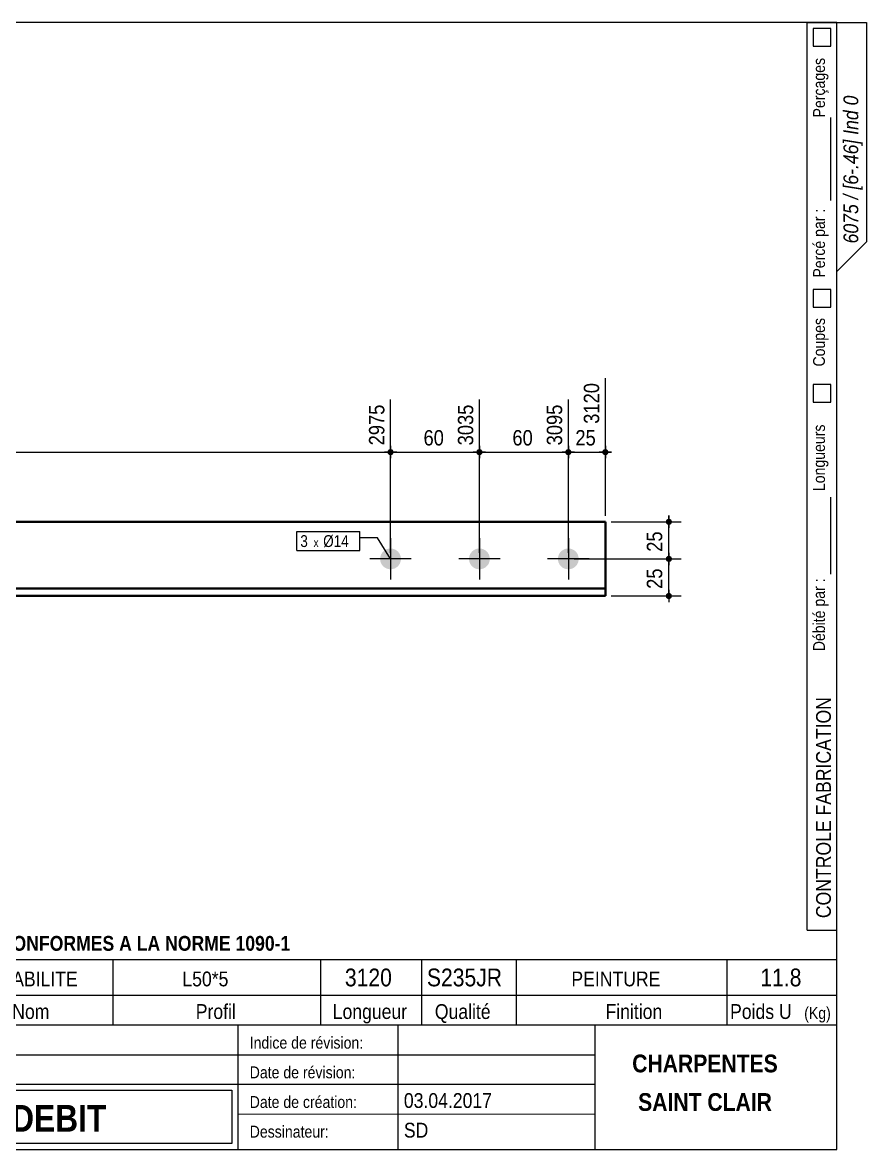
# Model space of a CAD drawing. Header units: millimetres. Extents: x 2 to 287, y 5 to 195.
# Drawn here: x 144.7 to 287, y 5 to 195 of the extents above; entities that cross this region are included whole.
import ezdxf

# ---------------------------------------------------------------- set-up
doc = ezdxf.new("R2010")
doc.units = ezdxf.units.MM
for name, color, linetype, lineweight in [('Autre type objet', 1, 'Continuous', 0), ('Boulon', 7, 'Continuous', 0), ('Cotation', 7, 'Continuous', 0), ('Désignation boulon', 3, 'Continuous', 0), ('Feuille dessin', 5, 'Continuous', 0), ('Piece', 2, 'Continuous', 0)]:
    doc.layers.add(name, color=color, linetype=linetype, lineweight=lineweight)
doc.styles.add('ARIAL', font='ARIAL.TTF')
doc.styles.add('ARIAL_BOLD', font='ARIALBD.TTF')
doc.styles.add('ARIAL_ITALIC', font='ARIALI.TTF')
doc.styles.add('COMIC_SANS_MS', font='COMIC.TTF')

# ---------------------------------------------------------------- blocks, each defined once
blk = doc.blocks.new('*A2')
at = {"layer": 'Boulon'}
for points in [[(206.79, 106.32), (206.83, 106.32), (206.88, 106.32), (206.92, 106.31), (206.96, 106.31), (207.01, 106.3), (207.05, 106.29), (207.09, 106.29), (207.13, 106.28), (207.17, 106.27), (207.22, 106.26), (207.26, 106.24), (207.3, 106.23), (207.34, 106.22), (207.38, 106.2), (207.42, 106.19), (207.46, 106.17), (207.5, 106.15), (207.54, 106.13), (207.57, 106.11), (207.61, 106.09), (207.65, 106.07), (207.68, 106.05), (207.72, 106.03), (207.76, 106), (207.79, 105.98), (207.83, 105.95), (207.86, 105.92), (207.89, 105.9), (207.92, 105.87), (207.96, 105.84), (207.99, 105.81), (208.02, 105.78), (208.05, 105.75), (208.07, 105.71), (208.1, 105.68), (208.13, 105.65), (208.15, 105.61), (208.18, 105.58), (208.2, 105.54), (208.23, 105.51), (208.25, 105.47), (208.27, 105.43), (208.29, 105.39), (208.31, 105.36), (208.33, 105.32), (208.35, 105.28), (208.37, 105.24), (208.38, 105.2), (208.4, 105.16), (208.41, 105.12), (208.42, 105.08), (208.44, 105.04), (208.45, 105), (208.46, 104.95), (208.46, 104.91), (208.47, 104.87), (208.48, 104.83), (208.49, 104.78), (208.49, 104.74), (208.49, 104.7), (208.5, 104.66), (208.5, 104.61), (208.5, 104.57), (208.5, 104.53), (208.5, 104.48), (208.49, 104.44), (208.49, 104.4), (208.49, 104.36), (208.48, 104.31), (208.47, 104.27), (208.46, 104.23), (208.46, 104.19), (208.45, 104.14), (208.44, 104.1), (208.42, 104.06), (208.41, 104.02), (208.4, 103.98), (208.38, 103.94), (208.37, 103.9), (208.35, 103.86), (208.33, 103.82), (208.31, 103.78), (208.29, 103.75), (208.27, 103.71), (208.25, 103.67), (208.23, 103.63), (208.2, 103.6), (208.18, 103.56), (208.15, 103.53), (208.13, 103.49), (208.1, 103.46), (208.07, 103.43), (208.05, 103.39), (208.02, 103.36), (207.99, 103.33), (207.96, 103.3), (207.92, 103.27), (207.89, 103.24), (207.86, 103.22), (207.83, 103.19), (207.79, 103.16), (207.76, 103.14), (207.72, 103.11), (207.68, 103.09), (207.65, 103.07), (207.61, 103.05), (207.57, 103.03), (207.54, 103.01), (207.5, 102.99), (207.46, 102.97), (207.42, 102.95), (207.38, 102.94), (207.34, 102.92), (207.3, 102.91), (207.26, 102.9), (207.22, 102.88), (207.17, 102.87), (207.13, 102.86), (207.09, 102.85), (207.05, 102.85), (207.01, 102.84), (206.96, 102.83), (206.92, 102.83), (206.88, 102.82), (206.83, 102.82), (206.79, 102.82), (206.75, 102.82), (206.71, 102.82), (206.66, 102.82), (206.62, 102.82), (206.58, 102.83), (206.53, 102.83), (206.49, 102.84), (206.45, 102.85), (206.41, 102.85), (206.37, 102.86), (206.32, 102.87), (206.28, 102.88), (206.24, 102.9), (206.2, 102.91), (206.16, 102.92), (206.12, 102.94), (206.08, 102.95), (206.04, 102.97), (206, 102.99), (205.96, 103.01), (205.92, 103.03), (205.89, 103.05), (205.85, 103.07), (205.81, 103.09), (205.78, 103.11), (205.74, 103.14), (205.71, 103.16), (205.67, 103.19), (205.64, 103.22), (205.61, 103.24), (205.57, 103.27), (205.54, 103.3), (205.51, 103.33), (205.48, 103.36), (205.45, 103.39), (205.42, 103.43), (205.4, 103.46), (205.37, 103.49), (205.34, 103.53), (205.32, 103.56), (205.29, 103.6), (205.27, 103.63), (205.25, 103.67), (205.23, 103.71), (205.21, 103.75), (205.19, 103.78), (205.17, 103.82), (205.15, 103.86), (205.13, 103.9), (205.12, 103.94), (205.1, 103.98), (205.09, 104.02), (205.07, 104.06), (205.06, 104.1), (205.05, 104.14), (205.04, 104.19), (205.03, 104.23), (205.02, 104.27), (205.02, 104.31), (205.01, 104.36), (205.01, 104.4), (205, 104.44), (205, 104.48), (205, 104.53), (205, 104.57), (205, 104.61), (205, 104.66), (205, 104.7), (205.01, 104.74), (205.01, 104.78), (205.02, 104.83), (205.02, 104.87), (205.03, 104.91), (205.04, 104.95), (205.05, 105), (205.06, 105.04), (205.07, 105.08), (205.09, 105.12), (205.1, 105.16), (205.12, 105.2), (205.13, 105.24), (205.15, 105.28), (205.17, 105.32), (205.19, 105.36), (205.21, 105.39), (205.23, 105.43), (205.25, 105.47), (205.27, 105.51), (205.29, 105.54), (205.32, 105.58), (205.34, 105.61), (205.37, 105.65), (205.4, 105.68), (205.42, 105.71), (205.45, 105.75), (205.48, 105.78), (205.51, 105.81), (205.54, 105.84), (205.57, 105.87), (205.61, 105.9), (205.64, 105.92), (205.67, 105.95), (205.71, 105.98), (205.74, 106), (205.78, 106.03), (205.81, 106.05), (205.85, 106.07), (205.89, 106.09), (205.92, 106.11), (205.96, 106.13), (206, 106.15), (206.04, 106.17), (206.08, 106.19), (206.12, 106.2), (206.16, 106.22), (206.2, 106.23), (206.24, 106.24), (206.28, 106.26), (206.32, 106.27), (206.37, 106.28), (206.41, 106.29), (206.45, 106.29), (206.49, 106.3), (206.53, 106.31), (206.58, 106.31), (206.62, 106.32), (206.66, 106.32), (206.71, 106.32), (206.75, 106.32)], [(221.78, 106.32), (221.82, 106.32), (221.87, 106.32), (221.91, 106.31), (221.95, 106.31), (221.99, 106.3), (222.04, 106.29), (222.08, 106.29), (222.12, 106.28), (222.16, 106.27), (222.2, 106.26), (222.24, 106.24), (222.29, 106.23), (222.33, 106.22), (222.37, 106.2), (222.41, 106.19), (222.45, 106.17), (222.49, 106.15), (222.52, 106.13), (222.56, 106.11), (222.6, 106.09), (222.64, 106.07), (222.67, 106.05), (222.71, 106.03), (222.74, 106), (222.78, 105.98), (222.81, 105.95), (222.85, 105.92), (222.88, 105.9), (222.91, 105.87), (222.94, 105.84), (222.97, 105.81), (223, 105.78), (223.03, 105.75), (223.06, 105.71), (223.09, 105.68), (223.12, 105.65), (223.14, 105.61), (223.17, 105.58), (223.19, 105.54), (223.22, 105.51), (223.24, 105.47), (223.26, 105.43), (223.28, 105.39), (223.3, 105.36), (223.32, 105.32), (223.34, 105.28), (223.35, 105.24), (223.37, 105.2), (223.38, 105.16), (223.4, 105.12), (223.41, 105.08), (223.42, 105.04), (223.43, 105), (223.44, 104.95), (223.45, 104.91), (223.46, 104.87), (223.47, 104.83), (223.47, 104.78), (223.48, 104.74), (223.48, 104.7), (223.48, 104.66), (223.49, 104.61), (223.49, 104.57), (223.49, 104.53), (223.48, 104.48), (223.48, 104.44), (223.48, 104.4), (223.47, 104.36), (223.47, 104.31), (223.46, 104.27), (223.45, 104.23), (223.44, 104.19), (223.43, 104.14), (223.42, 104.1), (223.41, 104.06), (223.4, 104.02), (223.38, 103.98), (223.37, 103.94), (223.35, 103.9), (223.34, 103.86), (223.32, 103.82), (223.3, 103.78), (223.28, 103.75), (223.26, 103.71), (223.24, 103.67), (223.22, 103.63), (223.19, 103.6), (223.17, 103.56), (223.14, 103.53), (223.12, 103.49), (223.09, 103.46), (223.06, 103.43), (223.03, 103.39), (223, 103.36), (222.97, 103.33), (222.94, 103.3), (222.91, 103.27), (222.88, 103.24), (222.85, 103.22), (222.81, 103.19), (222.78, 103.16), (222.74, 103.14), (222.71, 103.11), (222.67, 103.09), (222.64, 103.07), (222.6, 103.05), (222.56, 103.03), (222.52, 103.01), (222.49, 102.99), (222.45, 102.97), (222.41, 102.95), (222.37, 102.94), (222.33, 102.92), (222.29, 102.91), (222.24, 102.9), (222.2, 102.88), (222.16, 102.87), (222.12, 102.86), (222.08, 102.85), (222.04, 102.85), (221.99, 102.84), (221.95, 102.83), (221.91, 102.83), (221.87, 102.82), (221.82, 102.82), (221.78, 102.82), (221.74, 102.82), (221.69, 102.82), (221.65, 102.82), (221.61, 102.82), (221.57, 102.83), (221.52, 102.83), (221.48, 102.84), (221.44, 102.85), (221.4, 102.85), (221.35, 102.86), (221.31, 102.87), (221.27, 102.88), (221.23, 102.9), (221.19, 102.91), (221.15, 102.92), (221.11, 102.94), (221.07, 102.95), (221.03, 102.97), (220.99, 102.99), (220.95, 103.01), (220.91, 103.03), (220.87, 103.05), (220.84, 103.07), (220.8, 103.09), (220.76, 103.11), (220.73, 103.14), (220.69, 103.16), (220.66, 103.19), (220.63, 103.22), (220.59, 103.24), (220.56, 103.27), (220.53, 103.3), (220.5, 103.33), (220.47, 103.36), (220.44, 103.39), (220.41, 103.43), (220.38, 103.46), (220.36, 103.49), (220.33, 103.53), (220.31, 103.56), (220.28, 103.6), (220.26, 103.63), (220.24, 103.67), (220.21, 103.71), (220.19, 103.75), (220.17, 103.78), (220.15, 103.82), (220.14, 103.86), (220.12, 103.9), (220.1, 103.94), (220.09, 103.98), (220.08, 104.02), (220.06, 104.06), (220.05, 104.1), (220.04, 104.14), (220.03, 104.19), (220.02, 104.23), (220.01, 104.27), (220.01, 104.31), (220, 104.36), (220, 104.4), (219.99, 104.44), (219.99, 104.48), (219.99, 104.53), (219.99, 104.57), (219.99, 104.61), (219.99, 104.66), (219.99, 104.7), (220, 104.74), (220, 104.78), (220.01, 104.83), (220.01, 104.87), (220.02, 104.91), (220.03, 104.95), (220.04, 105), (220.05, 105.04), (220.06, 105.08), (220.08, 105.12), (220.09, 105.16), (220.1, 105.2), (220.12, 105.24), (220.14, 105.28), (220.15, 105.32), (220.17, 105.36), (220.19, 105.39), (220.21, 105.43), (220.24, 105.47), (220.26, 105.51), (220.28, 105.54), (220.31, 105.58), (220.33, 105.61), (220.36, 105.65), (220.38, 105.68), (220.41, 105.71), (220.44, 105.75), (220.47, 105.78), (220.5, 105.81), (220.53, 105.84), (220.56, 105.87), (220.59, 105.9), (220.63, 105.92), (220.66, 105.95), (220.69, 105.98), (220.73, 106), (220.76, 106.03), (220.8, 106.05), (220.84, 106.07), (220.87, 106.09), (220.91, 106.11), (220.95, 106.13), (220.99, 106.15), (221.03, 106.17), (221.07, 106.19), (221.11, 106.2), (221.15, 106.22), (221.19, 106.23), (221.23, 106.24), (221.27, 106.26), (221.31, 106.27), (221.35, 106.28), (221.4, 106.29), (221.44, 106.29), (221.48, 106.3), (221.52, 106.31), (221.57, 106.31), (221.61, 106.32), (221.65, 106.32), (221.69, 106.32), (221.74, 106.32)], [(236.77, 106.32), (236.81, 106.32), (236.85, 106.32), (236.9, 106.31), (236.94, 106.31), (236.98, 106.3), (237.02, 106.29), (237.07, 106.29), (237.11, 106.28), (237.15, 106.27), (237.19, 106.26), (237.23, 106.24), (237.27, 106.23), (237.31, 106.22), (237.36, 106.2), (237.4, 106.19), (237.43, 106.17), (237.47, 106.15), (237.51, 106.13), (237.55, 106.11), (237.59, 106.09), (237.63, 106.07), (237.66, 106.05), (237.7, 106.03), (237.73, 106), (237.77, 105.98), (237.8, 105.95), (237.84, 105.92), (237.87, 105.9), (237.9, 105.87), (237.93, 105.84), (237.96, 105.81), (237.99, 105.78), (238.02, 105.75), (238.05, 105.71), (238.08, 105.68), (238.11, 105.65), (238.13, 105.61), (238.16, 105.58), (238.18, 105.54), (238.2, 105.51), (238.23, 105.47), (238.25, 105.43), (238.27, 105.39), (238.29, 105.36), (238.31, 105.32), (238.33, 105.28), (238.34, 105.24), (238.36, 105.2), (238.37, 105.16), (238.39, 105.12), (238.4, 105.08), (238.41, 105.04), (238.42, 105), (238.43, 104.95), (238.44, 104.91), (238.45, 104.87), (238.46, 104.83), (238.46, 104.78), (238.47, 104.74), (238.47, 104.7), (238.47, 104.66), (238.47, 104.61), (238.48, 104.57), (238.47, 104.53), (238.47, 104.48), (238.47, 104.44), (238.47, 104.4), (238.46, 104.36), (238.46, 104.31), (238.45, 104.27), (238.44, 104.23), (238.43, 104.19), (238.42, 104.14), (238.41, 104.1), (238.4, 104.06), (238.39, 104.02), (238.37, 103.98), (238.36, 103.94), (238.34, 103.9), (238.33, 103.86), (238.31, 103.82), (238.29, 103.78), (238.27, 103.75), (238.25, 103.71), (238.23, 103.67), (238.2, 103.63), (238.18, 103.6), (238.16, 103.56), (238.13, 103.53), (238.11, 103.49), (238.08, 103.46), (238.05, 103.43), (238.02, 103.39), (237.99, 103.36), (237.96, 103.33), (237.93, 103.3), (237.9, 103.27), (237.87, 103.24), (237.84, 103.22), (237.8, 103.19), (237.77, 103.16), (237.73, 103.14), (237.7, 103.11), (237.66, 103.09), (237.63, 103.07), (237.59, 103.05), (237.55, 103.03), (237.51, 103.01), (237.47, 102.99), (237.43, 102.97), (237.4, 102.95), (237.36, 102.94), (237.31, 102.92), (237.27, 102.91), (237.23, 102.9), (237.19, 102.88), (237.15, 102.87), (237.11, 102.86), (237.07, 102.85), (237.02, 102.85), (236.98, 102.84), (236.94, 102.83), (236.9, 102.83), (236.85, 102.82), (236.81, 102.82), (236.77, 102.82), (236.73, 102.82), (236.68, 102.82), (236.64, 102.82), (236.6, 102.82), (236.55, 102.83), (236.51, 102.83), (236.47, 102.84), (236.43, 102.85), (236.38, 102.85), (236.34, 102.86), (236.3, 102.87), (236.26, 102.88), (236.22, 102.9), (236.18, 102.91), (236.14, 102.92), (236.1, 102.94), (236.06, 102.95), (236.02, 102.97), (235.98, 102.99), (235.94, 103.01), (235.9, 103.03), (235.86, 103.05), (235.83, 103.07), (235.79, 103.09), (235.75, 103.11), (235.72, 103.14), (235.68, 103.16), (235.65, 103.19), (235.62, 103.22), (235.58, 103.24), (235.55, 103.27), (235.52, 103.3), (235.49, 103.33), (235.46, 103.36), (235.43, 103.39), (235.4, 103.43), (235.37, 103.46), (235.35, 103.49), (235.32, 103.53), (235.29, 103.56), (235.27, 103.6), (235.25, 103.63), (235.22, 103.67), (235.2, 103.71), (235.18, 103.75), (235.16, 103.78), (235.14, 103.82), (235.13, 103.86), (235.11, 103.9), (235.09, 103.94), (235.08, 103.98), (235.06, 104.02), (235.05, 104.06), (235.04, 104.1), (235.03, 104.14), (235.02, 104.19), (235.01, 104.23), (235, 104.27), (234.99, 104.31), (234.99, 104.36), (234.98, 104.4), (234.98, 104.44), (234.98, 104.48), (234.98, 104.53), (234.98, 104.57), (234.98, 104.61), (234.98, 104.66), (234.98, 104.7), (234.98, 104.74), (234.99, 104.78), (234.99, 104.83), (235, 104.87), (235.01, 104.91), (235.02, 104.95), (235.03, 105), (235.04, 105.04), (235.05, 105.08), (235.06, 105.12), (235.08, 105.16), (235.09, 105.2), (235.11, 105.24), (235.13, 105.28), (235.14, 105.32), (235.16, 105.36), (235.18, 105.39), (235.2, 105.43), (235.22, 105.47), (235.25, 105.51), (235.27, 105.54), (235.29, 105.58), (235.32, 105.61), (235.35, 105.65), (235.37, 105.68), (235.4, 105.71), (235.43, 105.75), (235.46, 105.78), (235.49, 105.81), (235.52, 105.84), (235.55, 105.87), (235.58, 105.9), (235.62, 105.92), (235.65, 105.95), (235.68, 105.98), (235.72, 106), (235.75, 106.03), (235.79, 106.05), (235.83, 106.07), (235.86, 106.09), (235.9, 106.11), (235.94, 106.13), (235.98, 106.15), (236.02, 106.17), (236.06, 106.19), (236.1, 106.2), (236.14, 106.22), (236.18, 106.23), (236.22, 106.24), (236.26, 106.26), (236.3, 106.27), (236.34, 106.28), (236.38, 106.29), (236.43, 106.29), (236.47, 106.3), (236.51, 106.31), (236.55, 106.31), (236.6, 106.32), (236.64, 106.32), (236.68, 106.32), (236.73, 106.32)]]:
    blk.add_hatch(color=256, dxfattribs=at).paths.add_polyline_path(points, flags=17)
at = {"layer": 'Boulon', "linetype": 'Continuous', "lineweight": 0}
for p, q in [((206.75, 108.07), (206.75, 101.07)), ((221.74, 108.07), (221.74, 101.07)), ((236.73, 108.07), (236.73, 101.07)), ((210.25, 104.57), (203.25, 104.57)), ((225.24, 104.57), (218.24, 104.57)), ((240.23, 104.57), (233.23, 104.57))]:
    blk.add_line(p, q, dxfattribs=at)
blk = doc.blocks.new('*A3')
at = {"layer": 'Piece', "color": 2, "linetype": 'Continuous', "lineweight": 40}
for p, q in [((134.375312, 110.82), (242.970623, 110.82)), ((242.970623, 110.82), (242.970623, 98.32)), ((242.970623, 99.57), (134.375312, 99.57)), ((242.970623, 98.32), (134.375312, 98.32))]:
    blk.add_line(p, q, dxfattribs=at)
blk = doc.blocks.new('*A4')
at = {"layer": 'Feuille dessin', "linetype": 'Continuous', "lineweight": 0}
for p, q in [((282, 195), (5, 195)), ((282, 5), (282, 195)), ((5, 5), (282, 5))]:
    blk.add_line(p, q, dxfattribs=at)
blk = doc.blocks.new('*A5')
at = {"layer": 'Autre type objet', "linetype": 'Continuous', "lineweight": 0}
for p, q in [((277, 42), (277, 195)), ((277, 195), (287, 195)), ((278, 194), (278, 191)), ((281, 194), (278, 194)), ((281, 191), (281, 194)), ((282, 42), (282, 195)), ((287, 195), (287, 158)), ((278, 191), (281, 191)), ((281, 165), (281, 179)), ((287, 158), (282, 153)), ((278, 150), (278, 147)), ((281, 150), (278, 150)), ((281, 147), (281, 150)), ((278, 147), (281, 147)), ((278, 134), (278, 131)), ((281, 134), (278, 134)), ((281, 131), (281, 134)), ((278, 131), (281, 131)), ((281, 102), (281, 115)), ((277, 42), (282, 42))]:
    blk.add_line(p, q, dxfattribs=at)
at = {"layer": 'Autre type objet', "width": 0.85}
for s, height, style, p in [('Perçages', 2, 'ARIAL', (280, 179)), ('6075 / [6-.46] Ind 0', 2.5, 'ARIAL_ITALIC', (285.619109, 157.760245)), ('Percé par :', 2, 'ARIAL', (280, 152)), ('Coupes', 2, 'ARIAL', (280, 137)), ('Longueurs', 2, 'ARIAL', (280, 116)), ('Débité par :', 2, 'ARIAL', (280, 89)), ('CONTROLE FABRICATION', 2.5, 'ARIAL', (281, 44))]:
    blk.add_text(s, height=height, rotation=90, dxfattribs=dict(at, style=style)).set_placement(p)
blk = doc.blocks.new('*A7')
at = {"layer": 'Autre type objet', "linetype": 'Continuous', "lineweight": 0}
for p, q in [((92, 37), (282, 37)), ((160, 31), (160, 37)), ((195, 31), (195, 37)), ((212, 31), (212, 37)), ((228, 31), (228, 37)), ((263.5, 31), (263.5, 37)), ((282, 31), (282, 37)), ((92, 31), (282, 31)), ((160, 26), (160, 31)), ((195, 26), (195, 31)), ((212, 26), (212, 31)), ((228, 26), (228, 31)), ((263.5, 26), (263.5, 31)), ((282, 5), (282, 31)), ((92, 26), (282, 26)), ((181, 26), (181, 5)), ((208, 26), (208, 5)), ((241.262466, 5), (241.262466, 26)), ((92, 21), (241.327069, 20.935451)), ((92, 16), (181, 16)), ((181, 16), (241.297815, 16.021151)), ((93, 15), (180, 15)), ((180, 15), (180, 6)), ((181, 11), (241.217807, 10.969512)), ((180, 6), (93, 6)), ((92, 5), (282, 5))]:
    blk.add_line(p, q, dxfattribs=at)
at = {"layer": 'Autre type objet', "width": 0.85}
for s, height, style, p in [('TOLERANCES ESSENTIELLES CONFORMES A LA NORME 1090-1', 2.5, 'ARIAL_BOLD', (96.5, 38.5)), ('STABILITE', 2.5, 'ARIAL', (139.159546, 32.5)), ('L50*5', 2.5, 'ARIAL', (171.650024, 32.5)), ('3120', 3, 'ARIAL', (199.053223, 32.5)), ('S235JR', 3, 'ARIAL', (212.880127, 32.5)), ('PEINTURE', 2.5, 'ARIAL', (237.24646, 32.5)), ('11.8', 3, 'ARIAL', (269.109863, 32.5)), ('Nom', 2.5, 'ARIAL', (142.961426, 27)), ('Profil', 2.5, 'ARIAL', (173.903564, 27)), ('Longueur', 2.5, 'ARIAL', (197, 27)), ('Qualité', 2.5, 'ARIAL', (214.218018, 27)), ('Finition', 2.5, 'ARIAL', (243, 27)), ('Poids U', 2.5, 'ARIAL', (264, 27)), ('(Kg)', 2, 'ARIAL', (276.5, 27)), ('Indice de révision:', 2, 'ARIAL', (183, 22)), ('CHARPENTES', 3, 'ARIAL_BOLD', (247.5, 18)), ('Date de révision:', 2, 'ARIAL', (183, 17)), ('Date de création:', 2, 'ARIAL', (183, 12)), ('03.04.2017', 2.5, 'ARIAL', (209, 12)), ('SAINT CLAIR', 3, 'ARIAL_BOLD', (248.5, 11.5)), ('CROQUIS   DE  DEBIT', 4.5, 'ARIAL_BOLD', (103, 8)), ('SD', 2.5, 'ARIAL', (209, 7)), ('Dessinateur:', 2, 'ARIAL', (183, 7))]:
    blk.add_text(s, height=height, dxfattribs=dict(at, style=style)).set_placement(p)
blk = doc.blocks.new('*A9')
at = {"layer": 'Cotation'}
for points in [[(253.65, 104.05), (253.63, 104.05), (253.6, 104.06), (253.58, 104.06), (253.55, 104.07), (253.53, 104.07), (253.5, 104.08), (253.48, 104.09), (253.46, 104.1), (253.43, 104.11), (253.41, 104.12), (253.39, 104.14), (253.37, 104.15), (253.35, 104.17), (253.33, 104.18), (253.31, 104.2), (253.29, 104.22), (253.28, 104.24), (253.26, 104.26), (253.25, 104.28), (253.23, 104.3), (253.22, 104.32), (253.21, 104.35), (253.2, 104.37), (253.19, 104.39), (253.18, 104.42), (253.18, 104.44), (253.17, 104.47), (253.17, 104.49), (253.16, 104.52), (253.16, 104.54), (253.16, 104.57), (253.16, 104.6), (253.16, 104.62), (253.17, 104.65), (253.17, 104.67), (253.18, 104.7), (253.18, 104.72), (253.19, 104.75), (253.2, 104.77), (253.21, 104.79), (253.22, 104.82), (253.23, 104.84), (253.25, 104.86), (253.26, 104.88), (253.28, 104.9), (253.29, 104.92), (253.31, 104.94), (253.33, 104.96), (253.35, 104.97), (253.37, 104.99), (253.39, 105), (253.41, 105.02), (253.43, 105.03), (253.46, 105.04), (253.48, 105.05), (253.5, 105.06), (253.53, 105.07), (253.55, 105.07), (253.58, 105.08), (253.6, 105.08), (253.63, 105.09), (253.65, 105.09), (253.68, 105.09), (253.71, 105.09), (253.73, 105.09), (253.76, 105.08), (253.78, 105.08), (253.81, 105.07), (253.83, 105.07), (253.86, 105.06), (253.88, 105.05), (253.9, 105.04), (253.93, 105.03), (253.95, 105.02), (253.97, 105), (253.99, 104.99), (254.01, 104.97), (254.03, 104.96), (254.05, 104.94), (254.07, 104.92), (254.08, 104.9), (254.1, 104.88), (254.11, 104.86), (254.13, 104.84), (254.14, 104.82), (254.15, 104.79), (254.16, 104.77), (254.17, 104.75), (254.18, 104.72), (254.18, 104.7), (254.19, 104.67), (254.19, 104.65), (254.2, 104.62), (254.2, 104.6), (254.2, 104.57), (254.2, 104.54), (254.2, 104.52), (254.19, 104.49), (254.19, 104.47), (254.18, 104.44), (254.18, 104.42), (254.17, 104.39), (254.16, 104.37), (254.15, 104.35), (254.14, 104.32), (254.13, 104.3), (254.11, 104.28), (254.1, 104.26), (254.08, 104.24), (254.07, 104.22), (254.05, 104.2), (254.03, 104.18), (254.01, 104.17), (253.99, 104.15), (253.97, 104.14), (253.95, 104.12), (253.93, 104.11), (253.9, 104.1), (253.88, 104.09), (253.86, 104.08), (253.83, 104.07), (253.81, 104.07), (253.78, 104.06), (253.76, 104.06), (253.73, 104.05), (253.71, 104.05), (253.68, 104.05)], [(253.65, 97.8), (253.63, 97.8), (253.6, 97.81), (253.58, 97.81), (253.55, 97.82), (253.53, 97.82), (253.5, 97.83), (253.48, 97.84), (253.46, 97.85), (253.43, 97.86), (253.41, 97.87), (253.39, 97.89), (253.37, 97.9), (253.35, 97.92), (253.33, 97.93), (253.31, 97.95), (253.29, 97.97), (253.28, 97.99), (253.26, 98.01), (253.25, 98.03), (253.23, 98.05), (253.22, 98.07), (253.21, 98.1), (253.2, 98.12), (253.19, 98.14), (253.18, 98.17), (253.18, 98.19), (253.17, 98.22), (253.17, 98.24), (253.16, 98.27), (253.16, 98.29), (253.16, 98.32), (253.16, 98.35), (253.16, 98.37), (253.17, 98.4), (253.17, 98.42), (253.18, 98.45), (253.18, 98.47), (253.19, 98.5), (253.2, 98.52), (253.21, 98.54), (253.22, 98.57), (253.23, 98.59), (253.25, 98.61), (253.26, 98.63), (253.28, 98.65), (253.29, 98.67), (253.31, 98.69), (253.33, 98.71), (253.35, 98.72), (253.37, 98.74), (253.39, 98.75), (253.41, 98.77), (253.43, 98.78), (253.46, 98.79), (253.48, 98.8), (253.5, 98.81), (253.53, 98.82), (253.55, 98.82), (253.58, 98.83), (253.6, 98.83), (253.63, 98.84), (253.65, 98.84), (253.68, 98.84), (253.71, 98.84), (253.73, 98.84), (253.76, 98.83), (253.78, 98.83), (253.81, 98.82), (253.83, 98.82), (253.86, 98.81), (253.88, 98.8), (253.9, 98.79), (253.93, 98.78), (253.95, 98.77), (253.97, 98.75), (253.99, 98.74), (254.01, 98.72), (254.03, 98.71), (254.05, 98.69), (254.07, 98.67), (254.08, 98.65), (254.1, 98.63), (254.11, 98.61), (254.13, 98.59), (254.14, 98.57), (254.15, 98.54), (254.16, 98.52), (254.17, 98.5), (254.18, 98.47), (254.18, 98.45), (254.19, 98.42), (254.19, 98.4), (254.2, 98.37), (254.2, 98.35), (254.2, 98.32), (254.2, 98.29), (254.2, 98.27), (254.19, 98.24), (254.19, 98.22), (254.18, 98.19), (254.18, 98.17), (254.17, 98.14), (254.16, 98.12), (254.15, 98.1), (254.14, 98.07), (254.13, 98.05), (254.11, 98.03), (254.1, 98.01), (254.08, 97.99), (254.07, 97.97), (254.05, 97.95), (254.03, 97.93), (254.01, 97.92), (253.99, 97.9), (253.97, 97.89), (253.95, 97.87), (253.93, 97.86), (253.9, 97.85), (253.88, 97.84), (253.86, 97.83), (253.83, 97.82), (253.81, 97.82), (253.78, 97.81), (253.76, 97.81), (253.73, 97.8), (253.71, 97.8), (253.68, 97.8)]]:
    blk.add_hatch(color=256, dxfattribs=at).paths.add_polyline_path(points, flags=17)
at = {"layer": 'Cotation', "linetype": 'Continuous', "lineweight": 0}
for p, q in [((237.73, 104.57), (255.76, 104.57)), ((252.64, 104.57), (254.72, 104.57)), ((253.68, 105.61), (253.68, 103.53)), ((253.68, 104.57), (253.68, 105.61)), ((253.68, 98.32), (253.68, 104.57)), ((253.68, 99.36), (253.68, 97.28)), ((243.97, 98.32), (255.76, 98.32)), ((252.64, 98.32), (254.72, 98.32)), ((253.68, 98.32), (253.68, 97.28))]:
    blk.add_line(p, q, dxfattribs=at)
at = {"layer": 'Cotation'}
for p in [(253.68, 104.57), (253.68, 98.32)]:
    blk.add_point(p, dxfattribs=at)
at = {"layer": 'Cotation', "style": 'ARIAL', "width": 0.85}
blk.add_text('25', height=2.6, rotation=90.0002, dxfattribs=at).set_placement((252.56, 99.52))
blk = doc.blocks.new('*A10')
at = {"layer": 'Cotation'}
for points in [[(253.65, 110.3), (253.63, 110.3), (253.6, 110.31), (253.58, 110.31), (253.55, 110.32), (253.53, 110.32), (253.5, 110.33), (253.48, 110.34), (253.46, 110.35), (253.43, 110.36), (253.41, 110.37), (253.39, 110.39), (253.37, 110.4), (253.35, 110.42), (253.33, 110.43), (253.31, 110.45), (253.29, 110.47), (253.28, 110.49), (253.26, 110.51), (253.25, 110.53), (253.23, 110.55), (253.22, 110.57), (253.21, 110.6), (253.2, 110.62), (253.19, 110.64), (253.18, 110.67), (253.18, 110.69), (253.17, 110.72), (253.17, 110.74), (253.16, 110.77), (253.16, 110.79), (253.16, 110.82), (253.16, 110.85), (253.16, 110.87), (253.17, 110.9), (253.17, 110.92), (253.18, 110.95), (253.18, 110.97), (253.19, 111), (253.2, 111.02), (253.21, 111.04), (253.22, 111.07), (253.23, 111.09), (253.25, 111.11), (253.26, 111.13), (253.28, 111.15), (253.29, 111.17), (253.31, 111.19), (253.33, 111.21), (253.35, 111.22), (253.37, 111.24), (253.39, 111.25), (253.41, 111.27), (253.43, 111.28), (253.46, 111.29), (253.48, 111.3), (253.5, 111.31), (253.53, 111.32), (253.55, 111.32), (253.58, 111.33), (253.6, 111.33), (253.63, 111.34), (253.65, 111.34), (253.68, 111.34), (253.71, 111.34), (253.73, 111.34), (253.76, 111.33), (253.78, 111.33), (253.81, 111.32), (253.83, 111.32), (253.86, 111.31), (253.88, 111.3), (253.9, 111.29), (253.93, 111.28), (253.95, 111.27), (253.97, 111.25), (253.99, 111.24), (254.01, 111.22), (254.03, 111.21), (254.05, 111.19), (254.07, 111.17), (254.08, 111.15), (254.1, 111.13), (254.11, 111.11), (254.13, 111.09), (254.14, 111.07), (254.15, 111.04), (254.16, 111.02), (254.17, 111), (254.18, 110.97), (254.18, 110.95), (254.19, 110.92), (254.19, 110.9), (254.2, 110.87), (254.2, 110.85), (254.2, 110.82), (254.2, 110.79), (254.2, 110.77), (254.19, 110.74), (254.19, 110.72), (254.18, 110.69), (254.18, 110.67), (254.17, 110.64), (254.16, 110.62), (254.15, 110.6), (254.14, 110.57), (254.13, 110.55), (254.11, 110.53), (254.1, 110.51), (254.08, 110.49), (254.07, 110.47), (254.05, 110.45), (254.03, 110.43), (254.01, 110.42), (253.99, 110.4), (253.97, 110.39), (253.95, 110.37), (253.93, 110.36), (253.9, 110.35), (253.88, 110.34), (253.86, 110.33), (253.83, 110.32), (253.81, 110.32), (253.78, 110.31), (253.76, 110.31), (253.73, 110.3), (253.71, 110.3), (253.68, 110.3)], [(253.65, 104.05), (253.63, 104.05), (253.6, 104.06), (253.58, 104.06), (253.55, 104.07), (253.53, 104.07), (253.5, 104.08), (253.48, 104.09), (253.46, 104.1), (253.43, 104.11), (253.41, 104.12), (253.39, 104.14), (253.37, 104.15), (253.35, 104.17), (253.33, 104.18), (253.31, 104.2), (253.29, 104.22), (253.28, 104.24), (253.26, 104.26), (253.25, 104.28), (253.23, 104.3), (253.22, 104.32), (253.21, 104.35), (253.2, 104.37), (253.19, 104.39), (253.18, 104.42), (253.18, 104.44), (253.17, 104.47), (253.17, 104.49), (253.16, 104.52), (253.16, 104.54), (253.16, 104.57), (253.16, 104.6), (253.16, 104.62), (253.17, 104.65), (253.17, 104.67), (253.18, 104.7), (253.18, 104.72), (253.19, 104.75), (253.2, 104.77), (253.21, 104.79), (253.22, 104.82), (253.23, 104.84), (253.25, 104.86), (253.26, 104.88), (253.28, 104.9), (253.29, 104.92), (253.31, 104.94), (253.33, 104.96), (253.35, 104.97), (253.37, 104.99), (253.39, 105), (253.41, 105.02), (253.43, 105.03), (253.46, 105.04), (253.48, 105.05), (253.5, 105.06), (253.53, 105.07), (253.55, 105.07), (253.58, 105.08), (253.6, 105.08), (253.63, 105.09), (253.65, 105.09), (253.68, 105.09), (253.71, 105.09), (253.73, 105.09), (253.76, 105.08), (253.78, 105.08), (253.81, 105.07), (253.83, 105.07), (253.86, 105.06), (253.88, 105.05), (253.9, 105.04), (253.93, 105.03), (253.95, 105.02), (253.97, 105), (253.99, 104.99), (254.01, 104.97), (254.03, 104.96), (254.05, 104.94), (254.07, 104.92), (254.08, 104.9), (254.1, 104.88), (254.11, 104.86), (254.13, 104.84), (254.14, 104.82), (254.15, 104.79), (254.16, 104.77), (254.17, 104.75), (254.18, 104.72), (254.18, 104.7), (254.19, 104.67), (254.19, 104.65), (254.2, 104.62), (254.2, 104.6), (254.2, 104.57), (254.2, 104.54), (254.2, 104.52), (254.19, 104.49), (254.19, 104.47), (254.18, 104.44), (254.18, 104.42), (254.17, 104.39), (254.16, 104.37), (254.15, 104.35), (254.14, 104.32), (254.13, 104.3), (254.11, 104.28), (254.1, 104.26), (254.08, 104.24), (254.07, 104.22), (254.05, 104.2), (254.03, 104.18), (254.01, 104.17), (253.99, 104.15), (253.97, 104.14), (253.95, 104.12), (253.93, 104.11), (253.9, 104.1), (253.88, 104.09), (253.86, 104.08), (253.83, 104.07), (253.81, 104.07), (253.78, 104.06), (253.76, 104.06), (253.73, 104.05), (253.71, 104.05), (253.68, 104.05)]]:
    blk.add_hatch(color=256, dxfattribs=at).paths.add_polyline_path(points, flags=17)
at = {"layer": 'Cotation', "linetype": 'Continuous', "lineweight": 0}
for p, q in [((243.97, 110.82), (255.76, 110.82)), ((252.64, 110.82), (254.72, 110.82)), ((253.68, 111.86), (253.68, 109.78)), ((253.68, 110.82), (253.68, 111.86)), ((253.68, 104.57), (253.68, 110.82)), ((237.73, 104.57), (255.76, 104.57)), ((252.64, 104.57), (254.72, 104.57)), ((253.68, 105.61), (253.68, 103.53)), ((253.68, 104.57), (253.68, 103.53))]:
    blk.add_line(p, q, dxfattribs=at)
at = {"layer": 'Cotation'}
for p in [(253.68, 110.82), (253.68, 104.57)]:
    blk.add_point(p, dxfattribs=at)
at = {"layer": 'Cotation', "style": 'ARIAL', "width": 0.85}
blk.add_text('25', height=2.6, rotation=90.0002, dxfattribs=at).set_placement((252.56, 105.77))
blk = doc.blocks.new('*A16')
at = {"layer": 'Cotation'}
blk.add_hatch(color=256, dxfattribs=at).paths.add_polyline_path([(206.72, 122.05), (206.7, 122.05), (206.67, 122.06), (206.65, 122.06), (206.62, 122.07), (206.6, 122.07), (206.57, 122.08), (206.55, 122.09), (206.53, 122.1), (206.5, 122.11), (206.48, 122.12), (206.46, 122.14), (206.44, 122.15), (206.42, 122.17), (206.4, 122.18), (206.38, 122.2), (206.36, 122.22), (206.35, 122.24), (206.33, 122.26), (206.32, 122.28), (206.3, 122.3), (206.29, 122.32), (206.28, 122.35), (206.27, 122.37), (206.26, 122.39), (206.25, 122.42), (206.24, 122.44), (206.24, 122.47), (206.23, 122.49), (206.23, 122.52), (206.23, 122.54), (206.23, 122.57), (206.23, 122.6), (206.23, 122.62), (206.23, 122.65), (206.24, 122.67), (206.24, 122.7), (206.25, 122.72), (206.26, 122.75), (206.27, 122.77), (206.28, 122.79), (206.29, 122.82), (206.3, 122.84), (206.32, 122.86), (206.33, 122.88), (206.35, 122.9), (206.36, 122.92), (206.38, 122.94), (206.4, 122.96), (206.42, 122.97), (206.44, 122.99), (206.46, 123), (206.48, 123.02), (206.5, 123.03), (206.53, 123.04), (206.55, 123.05), (206.57, 123.06), (206.6, 123.07), (206.62, 123.07), (206.65, 123.08), (206.67, 123.08), (206.7, 123.09), (206.72, 123.09), (206.75, 123.09), (206.77, 123.09), (206.8, 123.09), (206.82, 123.08), (206.85, 123.08), (206.87, 123.07), (206.9, 123.07), (206.92, 123.06), (206.95, 123.05), (206.97, 123.04), (206.99, 123.03), (207.02, 123.02), (207.04, 123), (207.06, 122.99), (207.08, 122.97), (207.1, 122.96), (207.12, 122.94), (207.13, 122.92), (207.15, 122.9), (207.17, 122.88), (207.18, 122.86), (207.19, 122.84), (207.21, 122.82), (207.22, 122.79), (207.23, 122.77), (207.24, 122.75), (207.25, 122.72), (207.25, 122.7), (207.26, 122.67), (207.26, 122.65), (207.27, 122.62), (207.27, 122.6), (207.27, 122.57), (207.27, 122.54), (207.27, 122.52), (207.26, 122.49), (207.26, 122.47), (207.25, 122.44), (207.25, 122.42), (207.24, 122.39), (207.23, 122.37), (207.22, 122.35), (207.21, 122.32), (207.19, 122.3), (207.18, 122.28), (207.17, 122.26), (207.15, 122.24), (207.13, 122.22), (207.12, 122.2), (207.1, 122.18), (207.08, 122.17), (207.06, 122.15), (207.04, 122.14), (207.02, 122.12), (206.99, 122.11), (206.97, 122.1), (206.95, 122.09), (206.92, 122.08), (206.9, 122.07), (206.87, 122.07), (206.85, 122.06), (206.82, 122.06), (206.8, 122.05), (206.77, 122.05), (206.75, 122.05)], flags=17)
at = {"layer": 'Cotation', "linetype": 'Continuous', "lineweight": 0}
for p, q in [((206.75, 105.57), (206.75, 131.42)), ((206.75, 123.61), (206.75, 121.53)), ((61.9, 122.57), (206.75, 122.57)), ((207.79, 122.57), (205.71, 122.57)), ((206.75, 122.57), (207.79, 122.57))]:
    blk.add_line(p, q, dxfattribs=at)
at = {"layer": 'Cotation'}
blk.add_point((206.75, 122.57), dxfattribs=at)
at = {"layer": 'Cotation', "style": 'ARIAL', "width": 0.85}
blk.add_text('2975', height=2.6, rotation=90.0002, dxfattribs=at).set_placement((205.71, 123.71))
blk = doc.blocks.new('*A17')
at = {"layer": 'Cotation'}
for points in [[(206.72, 122.05), (206.7, 122.05), (206.67, 122.06), (206.65, 122.06), (206.62, 122.07), (206.6, 122.07), (206.57, 122.08), (206.55, 122.09), (206.53, 122.1), (206.5, 122.11), (206.48, 122.12), (206.46, 122.14), (206.44, 122.15), (206.42, 122.17), (206.4, 122.18), (206.38, 122.2), (206.36, 122.22), (206.35, 122.24), (206.33, 122.26), (206.32, 122.28), (206.3, 122.3), (206.29, 122.32), (206.28, 122.35), (206.27, 122.37), (206.26, 122.39), (206.25, 122.42), (206.24, 122.44), (206.24, 122.47), (206.23, 122.49), (206.23, 122.52), (206.23, 122.54), (206.23, 122.57), (206.23, 122.6), (206.23, 122.62), (206.23, 122.65), (206.24, 122.67), (206.24, 122.7), (206.25, 122.72), (206.26, 122.75), (206.27, 122.77), (206.28, 122.79), (206.29, 122.82), (206.3, 122.84), (206.32, 122.86), (206.33, 122.88), (206.35, 122.9), (206.36, 122.92), (206.38, 122.94), (206.4, 122.96), (206.42, 122.97), (206.44, 122.99), (206.46, 123), (206.48, 123.02), (206.5, 123.03), (206.53, 123.04), (206.55, 123.05), (206.57, 123.06), (206.6, 123.07), (206.62, 123.07), (206.65, 123.08), (206.67, 123.08), (206.7, 123.09), (206.72, 123.09), (206.75, 123.09), (206.77, 123.09), (206.8, 123.09), (206.82, 123.08), (206.85, 123.08), (206.87, 123.07), (206.9, 123.07), (206.92, 123.06), (206.95, 123.05), (206.97, 123.04), (206.99, 123.03), (207.02, 123.02), (207.04, 123), (207.06, 122.99), (207.08, 122.97), (207.1, 122.96), (207.12, 122.94), (207.13, 122.92), (207.15, 122.9), (207.17, 122.88), (207.18, 122.86), (207.19, 122.84), (207.21, 122.82), (207.22, 122.79), (207.23, 122.77), (207.24, 122.75), (207.25, 122.72), (207.25, 122.7), (207.26, 122.67), (207.26, 122.65), (207.27, 122.62), (207.27, 122.6), (207.27, 122.57), (207.27, 122.54), (207.27, 122.52), (207.26, 122.49), (207.26, 122.47), (207.25, 122.44), (207.25, 122.42), (207.24, 122.39), (207.23, 122.37), (207.22, 122.35), (207.21, 122.32), (207.19, 122.3), (207.18, 122.28), (207.17, 122.26), (207.15, 122.24), (207.13, 122.22), (207.12, 122.2), (207.1, 122.18), (207.08, 122.17), (207.06, 122.15), (207.04, 122.14), (207.02, 122.12), (206.99, 122.11), (206.97, 122.1), (206.95, 122.09), (206.92, 122.08), (206.9, 122.07), (206.87, 122.07), (206.85, 122.06), (206.82, 122.06), (206.8, 122.05), (206.77, 122.05), (206.75, 122.05)], [(221.71, 122.05), (221.69, 122.05), (221.66, 122.06), (221.64, 122.06), (221.61, 122.07), (221.59, 122.07), (221.56, 122.08), (221.54, 122.09), (221.51, 122.1), (221.49, 122.11), (221.47, 122.12), (221.45, 122.14), (221.43, 122.15), (221.41, 122.17), (221.39, 122.18), (221.37, 122.2), (221.35, 122.22), (221.33, 122.24), (221.32, 122.26), (221.3, 122.28), (221.29, 122.3), (221.28, 122.32), (221.27, 122.35), (221.26, 122.37), (221.25, 122.39), (221.24, 122.42), (221.23, 122.44), (221.23, 122.47), (221.22, 122.49), (221.22, 122.52), (221.22, 122.54), (221.22, 122.57), (221.22, 122.6), (221.22, 122.62), (221.22, 122.65), (221.23, 122.67), (221.23, 122.7), (221.24, 122.72), (221.25, 122.75), (221.26, 122.77), (221.27, 122.79), (221.28, 122.82), (221.29, 122.84), (221.3, 122.86), (221.32, 122.88), (221.33, 122.9), (221.35, 122.92), (221.37, 122.94), (221.39, 122.96), (221.41, 122.97), (221.43, 122.99), (221.45, 123), (221.47, 123.02), (221.49, 123.03), (221.51, 123.04), (221.54, 123.05), (221.56, 123.06), (221.59, 123.07), (221.61, 123.07), (221.64, 123.08), (221.66, 123.08), (221.69, 123.09), (221.71, 123.09), (221.74, 123.09), (221.76, 123.09), (221.79, 123.09), (221.81, 123.08), (221.84, 123.08), (221.86, 123.07), (221.89, 123.07), (221.91, 123.06), (221.94, 123.05), (221.96, 123.04), (221.98, 123.03), (222, 123.02), (222.03, 123), (222.05, 122.99), (222.07, 122.97), (222.09, 122.96), (222.1, 122.94), (222.12, 122.92), (222.14, 122.9), (222.15, 122.88), (222.17, 122.86), (222.18, 122.84), (222.2, 122.82), (222.21, 122.79), (222.22, 122.77), (222.23, 122.75), (222.23, 122.72), (222.24, 122.7), (222.25, 122.67), (222.25, 122.65), (222.25, 122.62), (222.26, 122.6), (222.26, 122.57), (222.26, 122.54), (222.25, 122.52), (222.25, 122.49), (222.25, 122.47), (222.24, 122.44), (222.23, 122.42), (222.23, 122.39), (222.22, 122.37), (222.21, 122.35), (222.2, 122.32), (222.18, 122.3), (222.17, 122.28), (222.15, 122.26), (222.14, 122.24), (222.12, 122.22), (222.1, 122.2), (222.09, 122.18), (222.07, 122.17), (222.05, 122.15), (222.03, 122.14), (222, 122.12), (221.98, 122.11), (221.96, 122.1), (221.94, 122.09), (221.91, 122.08), (221.89, 122.07), (221.86, 122.07), (221.84, 122.06), (221.81, 122.06), (221.79, 122.05), (221.76, 122.05), (221.74, 122.05)]]:
    blk.add_hatch(color=256, dxfattribs=at).paths.add_polyline_path(points, flags=17)
at = {"layer": 'Cotation', "linetype": 'Continuous', "lineweight": 0}
for p, q in [((206.75, 105.57), (206.75, 131.42)), ((221.74, 105.57), (221.74, 131.42)), ((206.75, 123.61), (206.75, 121.53)), ((221.74, 123.61), (221.74, 121.53)), ((207.79, 122.57), (205.71, 122.57)), ((206.75, 122.57), (205.71, 122.57)), ((206.75, 122.57), (221.74, 122.57)), ((222.78, 122.57), (220.7, 122.57)), ((221.74, 122.57), (222.78, 122.57))]:
    blk.add_line(p, q, dxfattribs=at)
at = {"layer": 'Cotation'}
for p in [(206.75, 122.57), (221.74, 122.57)]:
    blk.add_point(p, dxfattribs=at)
at = {"layer": 'Cotation', "style": 'ARIAL', "width": 0.85}
blk.add_text('3035', height=2.6, rotation=90.0002, dxfattribs=at).set_placement((220.7, 123.71))
blk.add_text('60', height=2.6, dxfattribs=at).set_placement((212.31, 123.69))
blk = doc.blocks.new('*A18')
at = {"layer": 'Cotation'}
for points in [[(221.71, 122.05), (221.69, 122.05), (221.66, 122.06), (221.64, 122.06), (221.61, 122.07), (221.59, 122.07), (221.56, 122.08), (221.54, 122.09), (221.51, 122.1), (221.49, 122.11), (221.47, 122.12), (221.45, 122.14), (221.43, 122.15), (221.41, 122.17), (221.39, 122.18), (221.37, 122.2), (221.35, 122.22), (221.33, 122.24), (221.32, 122.26), (221.3, 122.28), (221.29, 122.3), (221.28, 122.32), (221.27, 122.35), (221.26, 122.37), (221.25, 122.39), (221.24, 122.42), (221.23, 122.44), (221.23, 122.47), (221.22, 122.49), (221.22, 122.52), (221.22, 122.54), (221.22, 122.57), (221.22, 122.6), (221.22, 122.62), (221.22, 122.65), (221.23, 122.67), (221.23, 122.7), (221.24, 122.72), (221.25, 122.75), (221.26, 122.77), (221.27, 122.79), (221.28, 122.82), (221.29, 122.84), (221.3, 122.86), (221.32, 122.88), (221.33, 122.9), (221.35, 122.92), (221.37, 122.94), (221.39, 122.96), (221.41, 122.97), (221.43, 122.99), (221.45, 123), (221.47, 123.02), (221.49, 123.03), (221.51, 123.04), (221.54, 123.05), (221.56, 123.06), (221.59, 123.07), (221.61, 123.07), (221.64, 123.08), (221.66, 123.08), (221.69, 123.09), (221.71, 123.09), (221.74, 123.09), (221.76, 123.09), (221.79, 123.09), (221.81, 123.08), (221.84, 123.08), (221.86, 123.07), (221.89, 123.07), (221.91, 123.06), (221.94, 123.05), (221.96, 123.04), (221.98, 123.03), (222, 123.02), (222.03, 123), (222.05, 122.99), (222.07, 122.97), (222.09, 122.96), (222.1, 122.94), (222.12, 122.92), (222.14, 122.9), (222.15, 122.88), (222.17, 122.86), (222.18, 122.84), (222.2, 122.82), (222.21, 122.79), (222.22, 122.77), (222.23, 122.75), (222.23, 122.72), (222.24, 122.7), (222.25, 122.67), (222.25, 122.65), (222.25, 122.62), (222.26, 122.6), (222.26, 122.57), (222.26, 122.54), (222.25, 122.52), (222.25, 122.49), (222.25, 122.47), (222.24, 122.44), (222.23, 122.42), (222.23, 122.39), (222.22, 122.37), (222.21, 122.35), (222.2, 122.32), (222.18, 122.3), (222.17, 122.28), (222.15, 122.26), (222.14, 122.24), (222.12, 122.22), (222.1, 122.2), (222.09, 122.18), (222.07, 122.17), (222.05, 122.15), (222.03, 122.14), (222, 122.12), (221.98, 122.11), (221.96, 122.1), (221.94, 122.09), (221.91, 122.08), (221.89, 122.07), (221.86, 122.07), (221.84, 122.06), (221.81, 122.06), (221.79, 122.05), (221.76, 122.05), (221.74, 122.05)], [(236.7, 122.05), (236.67, 122.05), (236.65, 122.06), (236.62, 122.06), (236.6, 122.07), (236.57, 122.07), (236.55, 122.08), (236.53, 122.09), (236.5, 122.1), (236.48, 122.11), (236.46, 122.12), (236.44, 122.14), (236.42, 122.15), (236.4, 122.17), (236.38, 122.18), (236.36, 122.2), (236.34, 122.22), (236.32, 122.24), (236.31, 122.26), (236.29, 122.28), (236.28, 122.3), (236.27, 122.32), (236.26, 122.35), (236.25, 122.37), (236.24, 122.39), (236.23, 122.42), (236.22, 122.44), (236.22, 122.47), (236.21, 122.49), (236.21, 122.52), (236.21, 122.54), (236.21, 122.57), (236.21, 122.6), (236.21, 122.62), (236.21, 122.65), (236.22, 122.67), (236.22, 122.7), (236.23, 122.72), (236.24, 122.75), (236.25, 122.77), (236.26, 122.79), (236.27, 122.82), (236.28, 122.84), (236.29, 122.86), (236.31, 122.88), (236.32, 122.9), (236.34, 122.92), (236.36, 122.94), (236.38, 122.96), (236.4, 122.97), (236.42, 122.99), (236.44, 123), (236.46, 123.02), (236.48, 123.03), (236.5, 123.04), (236.53, 123.05), (236.55, 123.06), (236.57, 123.07), (236.6, 123.07), (236.62, 123.08), (236.65, 123.08), (236.67, 123.09), (236.7, 123.09), (236.73, 123.09), (236.75, 123.09), (236.78, 123.09), (236.8, 123.08), (236.83, 123.08), (236.85, 123.07), (236.88, 123.07), (236.9, 123.06), (236.92, 123.05), (236.95, 123.04), (236.97, 123.03), (236.99, 123.02), (237.01, 123), (237.04, 122.99), (237.06, 122.97), (237.07, 122.96), (237.09, 122.94), (237.11, 122.92), (237.13, 122.9), (237.14, 122.88), (237.16, 122.86), (237.17, 122.84), (237.18, 122.82), (237.2, 122.79), (237.21, 122.77), (237.22, 122.75), (237.22, 122.72), (237.23, 122.7), (237.24, 122.67), (237.24, 122.65), (237.24, 122.62), (237.24, 122.6), (237.25, 122.57), (237.24, 122.54), (237.24, 122.52), (237.24, 122.49), (237.24, 122.47), (237.23, 122.44), (237.22, 122.42), (237.22, 122.39), (237.21, 122.37), (237.2, 122.35), (237.18, 122.32), (237.17, 122.3), (237.16, 122.28), (237.14, 122.26), (237.13, 122.24), (237.11, 122.22), (237.09, 122.2), (237.07, 122.18), (237.06, 122.17), (237.04, 122.15), (237.01, 122.14), (236.99, 122.12), (236.97, 122.11), (236.95, 122.1), (236.92, 122.09), (236.9, 122.08), (236.88, 122.07), (236.85, 122.07), (236.83, 122.06), (236.8, 122.06), (236.78, 122.05), (236.75, 122.05), (236.73, 122.05)]]:
    blk.add_hatch(color=256, dxfattribs=at).paths.add_polyline_path(points, flags=17)
at = {"layer": 'Cotation', "linetype": 'Continuous', "lineweight": 0}
for p, q in [((221.74, 105.57), (221.74, 131.42)), ((236.73, 105.57), (236.73, 131.42)), ((221.74, 123.61), (221.74, 121.53)), ((236.73, 123.61), (236.73, 121.53)), ((222.78, 122.57), (220.7, 122.57)), ((221.74, 122.57), (220.7, 122.57)), ((221.74, 122.57), (236.73, 122.57)), ((237.77, 122.57), (235.69, 122.57)), ((236.73, 122.57), (237.77, 122.57))]:
    blk.add_line(p, q, dxfattribs=at)
at = {"layer": 'Cotation'}
for p in [(221.74, 122.57), (236.73, 122.57)]:
    blk.add_point(p, dxfattribs=at)
at = {"layer": 'Cotation', "style": 'ARIAL', "width": 0.85}
blk.add_text('3095', height=2.6, rotation=90.0002, dxfattribs=at).set_placement((235.69, 123.71))
blk.add_text('60', height=2.6, dxfattribs=at).set_placement((227.3, 123.69))
blk = doc.blocks.new('*A19')
at = {"layer": 'Cotation'}
for points in [[(236.7, 122.05), (236.67, 122.05), (236.65, 122.06), (236.62, 122.06), (236.6, 122.07), (236.57, 122.07), (236.55, 122.08), (236.53, 122.09), (236.5, 122.1), (236.48, 122.11), (236.46, 122.12), (236.44, 122.14), (236.42, 122.15), (236.4, 122.17), (236.38, 122.18), (236.36, 122.2), (236.34, 122.22), (236.32, 122.24), (236.31, 122.26), (236.29, 122.28), (236.28, 122.3), (236.27, 122.32), (236.26, 122.35), (236.25, 122.37), (236.24, 122.39), (236.23, 122.42), (236.22, 122.44), (236.22, 122.47), (236.21, 122.49), (236.21, 122.52), (236.21, 122.54), (236.21, 122.57), (236.21, 122.6), (236.21, 122.62), (236.21, 122.65), (236.22, 122.67), (236.22, 122.7), (236.23, 122.72), (236.24, 122.75), (236.25, 122.77), (236.26, 122.79), (236.27, 122.82), (236.28, 122.84), (236.29, 122.86), (236.31, 122.88), (236.32, 122.9), (236.34, 122.92), (236.36, 122.94), (236.38, 122.96), (236.4, 122.97), (236.42, 122.99), (236.44, 123), (236.46, 123.02), (236.48, 123.03), (236.5, 123.04), (236.53, 123.05), (236.55, 123.06), (236.57, 123.07), (236.6, 123.07), (236.62, 123.08), (236.65, 123.08), (236.67, 123.09), (236.7, 123.09), (236.73, 123.09), (236.75, 123.09), (236.78, 123.09), (236.8, 123.08), (236.83, 123.08), (236.85, 123.07), (236.88, 123.07), (236.9, 123.06), (236.92, 123.05), (236.95, 123.04), (236.97, 123.03), (236.99, 123.02), (237.01, 123), (237.04, 122.99), (237.06, 122.97), (237.07, 122.96), (237.09, 122.94), (237.11, 122.92), (237.13, 122.9), (237.14, 122.88), (237.16, 122.86), (237.17, 122.84), (237.18, 122.82), (237.2, 122.79), (237.21, 122.77), (237.22, 122.75), (237.22, 122.72), (237.23, 122.7), (237.24, 122.67), (237.24, 122.65), (237.24, 122.62), (237.24, 122.6), (237.25, 122.57), (237.24, 122.54), (237.24, 122.52), (237.24, 122.49), (237.24, 122.47), (237.23, 122.44), (237.22, 122.42), (237.22, 122.39), (237.21, 122.37), (237.2, 122.35), (237.18, 122.32), (237.17, 122.3), (237.16, 122.28), (237.14, 122.26), (237.13, 122.24), (237.11, 122.22), (237.09, 122.2), (237.07, 122.18), (237.06, 122.17), (237.04, 122.15), (237.01, 122.14), (236.99, 122.12), (236.97, 122.11), (236.95, 122.1), (236.92, 122.09), (236.9, 122.08), (236.88, 122.07), (236.85, 122.07), (236.83, 122.06), (236.8, 122.06), (236.78, 122.05), (236.75, 122.05), (236.73, 122.05)], [(242.95, 122.05), (242.92, 122.05), (242.89, 122.06), (242.87, 122.06), (242.84, 122.07), (242.82, 122.07), (242.8, 122.08), (242.77, 122.09), (242.75, 122.1), (242.73, 122.11), (242.7, 122.12), (242.68, 122.14), (242.66, 122.15), (242.64, 122.17), (242.62, 122.18), (242.6, 122.2), (242.59, 122.22), (242.57, 122.24), (242.55, 122.26), (242.54, 122.28), (242.52, 122.3), (242.51, 122.32), (242.5, 122.35), (242.49, 122.37), (242.48, 122.39), (242.47, 122.42), (242.47, 122.44), (242.46, 122.47), (242.46, 122.49), (242.45, 122.52), (242.45, 122.54), (242.45, 122.57), (242.45, 122.6), (242.45, 122.62), (242.46, 122.65), (242.46, 122.67), (242.47, 122.7), (242.47, 122.72), (242.48, 122.75), (242.49, 122.77), (242.5, 122.79), (242.51, 122.82), (242.52, 122.84), (242.54, 122.86), (242.55, 122.88), (242.57, 122.9), (242.59, 122.92), (242.6, 122.94), (242.62, 122.96), (242.64, 122.97), (242.66, 122.99), (242.68, 123), (242.7, 123.02), (242.73, 123.03), (242.75, 123.04), (242.77, 123.05), (242.8, 123.06), (242.82, 123.07), (242.84, 123.07), (242.87, 123.08), (242.89, 123.08), (242.92, 123.09), (242.95, 123.09), (242.97, 123.09), (243, 123.09), (243.02, 123.09), (243.05, 123.08), (243.07, 123.08), (243.1, 123.07), (243.12, 123.07), (243.15, 123.06), (243.17, 123.05), (243.19, 123.04), (243.22, 123.03), (243.24, 123.02), (243.26, 123), (243.28, 122.99), (243.3, 122.97), (243.32, 122.96), (243.34, 122.94), (243.36, 122.92), (243.37, 122.9), (243.39, 122.88), (243.4, 122.86), (243.42, 122.84), (243.43, 122.82), (243.44, 122.79), (243.45, 122.77), (243.46, 122.75), (243.47, 122.72), (243.48, 122.7), (243.48, 122.67), (243.48, 122.65), (243.49, 122.62), (243.49, 122.6), (243.49, 122.57), (243.49, 122.54), (243.49, 122.52), (243.48, 122.49), (243.48, 122.47), (243.48, 122.44), (243.47, 122.42), (243.46, 122.39), (243.45, 122.37), (243.44, 122.35), (243.43, 122.32), (243.42, 122.3), (243.4, 122.28), (243.39, 122.26), (243.37, 122.24), (243.36, 122.22), (243.34, 122.2), (243.32, 122.18), (243.3, 122.17), (243.28, 122.15), (243.26, 122.14), (243.24, 122.12), (243.22, 122.11), (243.19, 122.1), (243.17, 122.09), (243.15, 122.08), (243.12, 122.07), (243.1, 122.07), (243.07, 122.06), (243.05, 122.06), (243.02, 122.05), (243, 122.05), (242.97, 122.05)]]:
    blk.add_hatch(color=256, dxfattribs=at).paths.add_polyline_path(points, flags=17)
at = {"layer": 'Cotation', "linetype": 'Continuous', "lineweight": 0}
for p, q in [((242.97, 111.82), (242.97, 135.06)), ((236.73, 105.57), (236.73, 131.42)), ((236.73, 123.61), (236.73, 121.53)), ((242.97, 123.61), (242.97, 121.53)), ((237.77, 122.57), (235.69, 122.57)), ((236.73, 122.57), (235.69, 122.57)), ((236.73, 122.57), (242.97, 122.57)), ((244.01, 122.57), (241.93, 122.57)), ((242.97, 122.57), (244.01, 122.57))]:
    blk.add_line(p, q, dxfattribs=at)
at = {"layer": 'Cotation'}
for p in [(236.73, 122.57), (242.97, 122.57)]:
    blk.add_point(p, dxfattribs=at)
at = {"layer": 'Cotation', "style": 'ARIAL', "width": 0.85}
blk.add_text('3120', height=2.6, rotation=90.0002, dxfattribs=at).set_placement((241.93, 127.35))
blk.add_text('25', height=2.6, dxfattribs=at).set_placement((237.92, 123.69))
blk = doc.blocks.new('*A21')
at = {"layer": 'Désignation boulon', "linetype": 'Continuous', "lineweight": 0}
for p, q in [((190.936861, 109.17), (201.552486, 109.17)), ((190.936861, 105.97), (190.936861, 109.17)), ((201.552486, 105.97), (201.552486, 109.17)), ((204.552486, 108.103333), (201.552486, 108.103333)), ((206.748486, 104.57), (204.552486, 108.103333)), ((190.936861, 105.97), (201.552486, 105.97))]:
    blk.add_line(p, q, dxfattribs=at)
at = {"layer": 'Désignation boulon', "style": 'COMIC_SANS_MS', "width": 0.85}
for s, height, p in [('3', 2, (191.536861, 106.57)), ('Ø14', 2, (195.395455, 106.57)), ('x', 1.5, (193.764791, 106.57))]:
    blk.add_text(s, height=height, dxfattribs=at).set_placement(p)

msp = doc.modelspace()

# ---------------------------------------------------------------- block references
at = {"lineweight": 0}
for name in ['*A4', '*A5', '*A19', '*A16', '*A17', '*A18', '*A3', '*A10', '*A21', '*A2', '*A9', '*A7']:
    msp.add_blockref(name, (0, 0), dxfattribs=at)

doc.saveas('drawing.dxf')
